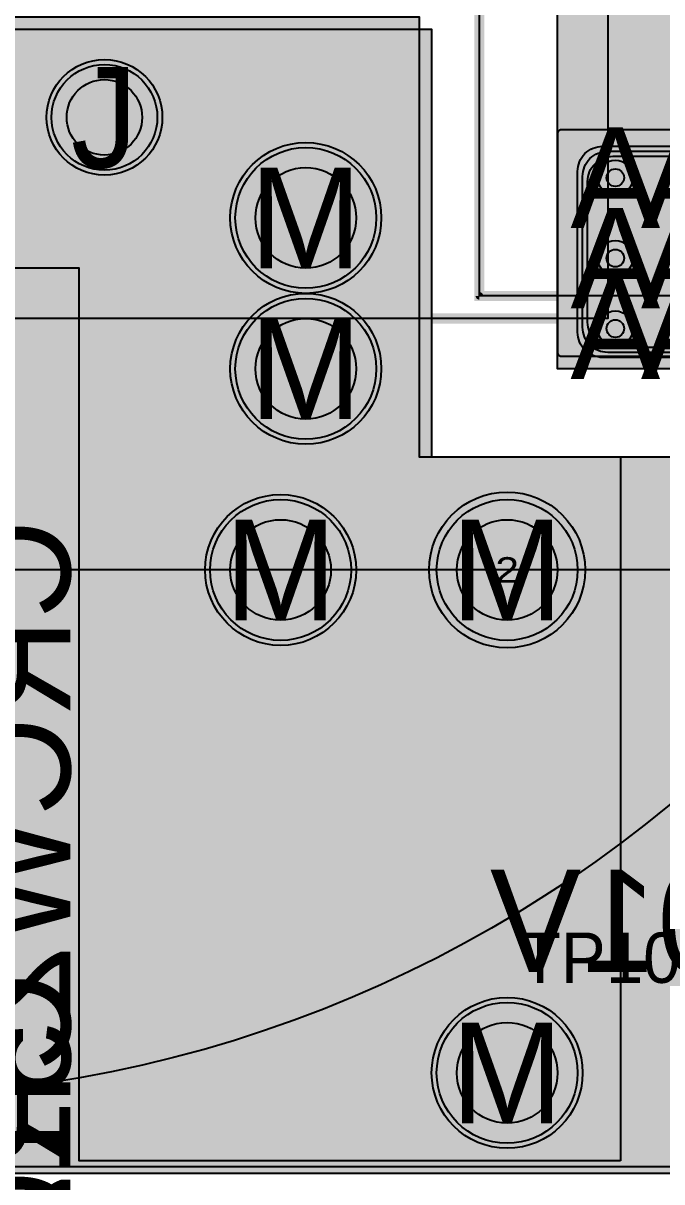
# Model space of a CAD drawing. Extents: x -23 to 289, y -67 to 135.
# Drawn here: x 53.14 to 65.82, y 0.33 to 23.37 of the extents above; entities that cross this region are included whole.
import ezdxf
from ezdxf.enums import TextEntityAlignment as Align

# ---------------------------------------------------------------- set-up
doc = ezdxf.new("R2010")
doc.units = 0
doc.header["$MEASUREMENT"] = 0
for name, color, linetype in [('ASSEMBLY_OUTLINES_BTM', 191, 'CONTINUOUS'), ('ASSEMBLY_OUTLINES_TOP', 102, 'CONTINUOUS'), ('ASSEMBLY_PART_NUMBERS_BTM', 191, 'CONTINUOUS'), ('DRILL_DRAWING', 21, 'CONTINUOUS'), ('GENERATED_SILKSCREEN_BTM', 255, 'CONTINUOUS'), ('GENERATED_SILKSCREEN_TOP', 140, 'CONTINUOUS'), ('MOUNTING_HOLE_PADS_LAYER14', 150, 'CONTINUOUS'), ('MOUNTING_HOLE_PADS_LAYER15', 230, 'CONTINUOUS'), ('MOUNTING_HOLES_LAYER_BOT17', 42, 'CONTINUOUS'), ('MOUNTING_HOLES_LAYER_TOP', 42, 'CONTINUOUS'), ('PART_HOLES_LAYER_BOTTOM', 30, 'CONTINUOUS'), ('PART_HOLES_LAYER_TOP', 30, 'CONTINUOUS'), ('PART_PADS_LAYER_BOTTOM', 230, 'CONTINUOUS'), ('PART_PADS_LAYER_TOP', 150, 'CONTINUOUS'), ('PART_PADS_SMD_BTM', 230, 'CONTINUOUS'), ('PIN_NUMBERS_BTM', 8, 'CONTINUOUS'), ('PIN_NUMBERS_TOP', 8, 'CONTINUOUS'), ('PLACEMENT_OUTLINES_BTM', 222, 'CONTINUOUS'), ('PLACEMENT_OUTLINES_TOP', 130, 'CONTINUOUS'), ('PLANE_DATA_LAYER_BOTTOM', 230, 'CONTINUOUS'), ('PLANE_DATA_LAYER_TOP', 150, 'CONTINUOUS'), ('PLANE_SHAPES_LAYER_BOTTOM', 230, 'CONTINUOUS'), ('PLANE_SHAPES_LAYER_TOP', 150, 'CONTINUOUS'), ('ROUTE_BORDER', 151, 'CONTINUOUS'), ('SILKSCREEN_OUTLINES_BTM', 211, 'CONTINUOUS'), ('SILKSCREEN_OUTLINES_TOP', 150, 'CONTINUOUS'), ('SILKSCREEN_REF_DES_TOP', 150, 'CONTINUOUS'), ('SOLDERMASK_PADS_BTM', 12, 'CONTINUOUS'), ('SOLDERMASK_PADS_TOP', 180, 'CONTINUOUS'), ('SOLDERPASTE_PADS_BTM', 12, 'CONTINUOUS'), ('TRACES_LAYER_BOTTOM', 230, 'CONTINUOUS'), ('VIA_HOLES_LAYER_BOTTOM', 30, 'CONTINUOUS'), ('VIA_HOLES_LAYER_TOP', 30, 'CONTINUOUS'), ('VIA_PADS_LAYER_BOTTOM', 230, 'CONTINUOUS'), ('VIA_PADS_LAYER_TOP', 150, 'CONTINUOUS')]:
    doc.layers.add(name, color=color, linetype=linetype)
doc.styles.add('COURIER_NEW', font='COUR.TTF')
doc.styles.add('VERIBEST_GERBER_0', font='txt')

msp = doc.modelspace()

# ---------------------------------------------------------------- hatches: boundary and pattern name
at = {"layer": 'MOUNTING_HOLES_LAYER_BOT17'}
h = msp.add_hatch(color=256, dxfattribs=at)
edge = h.paths.add_edge_path()
edge.add_arc((54.75, 21.5), 0.75, 0, 360)
h = msp.add_hatch(color=256, dxfattribs=at)
edge = h.paths.add_edge_path()
edge.add_arc((58.75, 19.5), 1, 0, 360)
h = msp.add_hatch(color=256, dxfattribs=at)
edge = h.paths.add_edge_path()
edge.add_arc((58.75, 16.5), 1, 0, 360)
h = msp.add_hatch(color=256, dxfattribs=at)
edge = h.paths.add_edge_path()
edge.add_arc((58.25, 12.5), 1, 0, 360)
h = msp.add_hatch(color=256, dxfattribs=at)
edge = h.paths.add_edge_path()
edge.add_arc((62.75, 2.5), 1, 0, 360)
at = {"layer": 'MOUNTING_HOLES_LAYER_TOP'}
h = msp.add_hatch(color=256, dxfattribs=at)
edge = h.paths.add_edge_path()
edge.add_arc((54.75, 21.5), 0.75, 0, 360)
h = msp.add_hatch(color=256, dxfattribs=at)
edge = h.paths.add_edge_path()
edge.add_arc((58.75, 19.5), 1, 0, 360)
h = msp.add_hatch(color=256, dxfattribs=at)
edge = h.paths.add_edge_path()
edge.add_arc((58.75, 16.5), 1, 0, 360)
h = msp.add_hatch(color=256, dxfattribs=at)
edge = h.paths.add_edge_path()
edge.add_arc((58.25, 12.5), 1, 0, 360)
h = msp.add_hatch(color=256, dxfattribs=at)
edge = h.paths.add_edge_path()
edge.add_arc((62.75, 2.5), 1, 0, 360)
at = {"layer": 'PART_HOLES_LAYER_BOTTOM'}
h = msp.add_hatch(color=256, dxfattribs=at)
edge = h.paths.add_edge_path()
edge.add_arc((62.75, 12.5), 1, 0, 360)
at = {"layer": 'PART_HOLES_LAYER_TOP'}
h = msp.add_hatch(color=256, dxfattribs=at)
edge = h.paths.add_edge_path()
edge.add_arc((62.75, 12.5), 1, 0, 360)
at = {"layer": 'PLANE_DATA_LAYER_BOTTOM'}
h = msp.add_hatch(color=256, dxfattribs=at)
h.paths.add_polyline_path([(78.25, 28.6738), (78.249998, 17.28156), (78.249998, 17.281559, -0.1989099556853584), (78.22768, 17.227678), (77.522322, 16.52232, -0.1989133663344772), (77.46844, 16.500002), (77.099153, 16.500002, -0.8025930315415128), (77.066951, 16.645263, 0.2914785224946692), (77.5, 17.325), (77.5, 20.325, 0.414213562373095), (76.75, 21.075), (64.75, 21.075, 0.414213562373095), (64, 20.325), (64, 17.325, 0.2914798114800823), (64.433053, 16.645261, -0.8025930315415128), (64.400851, 16.5), (63.8262, 16.5, -0.414213562373095), (63.75, 16.5762), (63.75, 26.749992, 0.414213562373095), (63.749992, 26.75), (55.3262, 26.75, -0.414213562373095), (55.25, 26.8262), (55.25, 31.749992, 0.414213562373095), (55.249992, 31.75), (51.3262, 31.75, -0.414213562373095), (51.25, 31.8262), (51.25, 33.423765, -0.5495884529092114), (51.358609, 33.492729, 0.1102706804063818), (51.55, 33.45), (52.75, 33.45, 0.2003100561261503), (53.069904, 33.583518, -0.6768082719908303), (53.200262, 33.528526, 0.004596716296886), (53.2, 33.500028), (53.2, 33.5, 9.129769261470898), (53.345259, 34.155136, -0.8025640284482682), (53.2, 34.187343), (53.2, 37.1, 0.414213562373095), (52.75, 37.55), (51.55, 37.55, 0.1102706804063819), (51.358609, 37.507271, -0.5495884529092114), (51.25, 37.576235), (51.25, 39.004177, -0.3173928165043127), (51.300684, 39.075978, 0.3173929101342626), (51.6, 39.5), (51.6, 40.9, 0.3173929101342626), (51.300684, 41.324022, -0.3173928165043127), (51.25, 41.395823), (51.25, 41.4238, -0.414213562373095), (51.3262, 41.5), (53.999992, 41.5, 0.414213562373095), (54, 41.500008), (54, 56.933411, -0.4469576136571778), (54.084602, 57.009146, 0.2623533341572415), (55.43957, 57.586258, -0.4928320379335345), (55.56043, 57.586258, 0.7163993986891788), (58.25, 58.499999), (58.25, 58.500001, 0.7163993986891788), (55.56043, 59.413742, -0.4928320379335345), (55.43957, 59.413742, 0.4928325361211646), (53.06043, 59.413742, -0.4928320379335345), (52.93957, 59.413742, 0.5604170451620438), (50.395032, 59.143477, -0.7996942034349743), (50.25, 59.176166), (50.25, 60.4238, -0.414213562373095), (50.3262, 60.5), (57.21844, 60.499998, -0.1989133663344687), (57.272322, 60.47768), (58.72768, 59.022322, -0.198909955685367), (58.749998, 58.968441), (58.749998, 58.96844), (58.75, 54.750008, 0.414213562373095), (58.750008, 54.75), (62.4238, 54.75, -0.414213562373095), (62.5, 54.6738), (62.5, 54.449092, -0.3664378628703999), (62.436378, 54.373937, 0.8465480119146934), (62.436378, 50.626063, -0.3664378628703999), (62.5, 50.550908), (62.5, 44.449092, -0.3664378628703999), (62.436378, 44.373937, 0.8465480119146934), (62.436378, 40.626063, -0.3664378628703999), (62.5, 40.550908), (62.5, 40.0762, -0.414213562373095), (62.4238, 40), (61.000008, 40, 0.414213562373095), (61, 39.999992), (61, 28.750008, 0.414213562373095), (61.000008, 28.75), (78.1738, 28.75, -0.414213562373095)], flags=0)
h.paths.add_polyline_path([(56.35, 42.5, -0.9999999999999999), (60.15, 42.5, -0.9999999999999999)], flags=0)
h.paths.add_polyline_path([(59.987, 37.057838, 2.7018286674560716), (57.513, 37.057838, -0.4597262686416266), (57.513, 36.942162, 2.70182866745607), (59.987, 36.942162, -0.4597262686416268)], flags=0)
h = msp.add_hatch(color=256, dxfattribs=at)
h.paths.add_polyline_path([(65, 0.8262, -0.414213562373095), (64.9238, 0.75), (63.8006, 0.75, -0.7527650843229169), (63.76009, 0.89074, 3.4742051530843248), (61.73991, 0.89074, -0.7527650843229169), (61.6994, 0.75), (54.3262, 0.75, -0.414213562373095), (54.25, 0.8262), (54.25, 18.5), (51.5762, 18.5, -0.414213562373095), (51.5, 18.5762), (51.5, 18.6238, -0.414213562373095), (51.5762, 18.7), (52.75, 18.7, 0.414213562373095), (53.2, 19.15), (53.2, 20.812657, -0.8025640284482682), (53.345259, 20.844864, 4.51011873406487), (53.345259, 22.155136, -0.8025640284482682), (53.2, 22.187343), (53.2, 22.35, 0.414213562373095), (52.75, 22.8), (51.5762, 22.8, -0.414213562373095), (51.5, 22.8762), (51.5, 23.4238, -0.414213562373095), (51.5762, 23.5), (60.9238, 23.5, -0.414213562373095), (61, 23.4238), (61, 14.75), (64.9238, 14.75, -0.414213562373095), (65, 14.6738)], flags=0)
h.paths.add_polyline_path([(56.35, 12.5, -0.9999999999999999), (60.15, 12.5, -0.9999999999999999)], flags=0)
h.paths.add_polyline_path([(59.987, 18.057838, 2.7018286674560645), (57.513, 18.057838, -0.4597262686416451), (57.513, 17.942162, 2.7018286674560645), (59.987, 17.942162, -0.4597262686416451)], flags=0)
h.paths.add_polyline_path([(60.85, 12.5, -0.9999999999999999), (64.65, 12.5, -0.9999999999999999)], flags=0)
for points in [[(54.75, 21.5), (53.68361, 22.727737)], [(54.75, 21.5), (55.859211, 22.689192)], [(54.75, 21.5), (53.771555, 20.201088)], [(54.75, 21.5), (55.939192, 20.390789)], [(58.75, 19.5), (57.352616, 20.897384)], [(58.75, 19.5), (60.147384, 20.897384)], [(64.75, 20.325), (64.165788, 20.909212)], [(52.75, 19.908816), (53.2762, 19.908816)], [(58.75, 19.5), (57.188749, 18.288446)], [(58.75, 19.5), (60.311229, 18.288419)], [(58.75, 16.5), (57.188771, 17.711581)], [(58.75, 16.5), (60.311251, 17.711554)], [(64.75, 17.325), (64.165788, 16.740788)], [(58.75, 16.5), (57.352616, 15.102616)], [(58.75, 16.5), (60.147384, 15.102616)], [(58.25, 12.5), (57.03673, 14.059918)], [(62.75, 12.5), (61.352616, 13.897384)], [(62.75, 12.5), (64.147384, 13.897384)], [(58.25, 12.5), (59.809918, 13.71327)], [(58.25, 12.5), (56.690082, 11.28673)], [(58.25, 12.5), (59.46327, 10.940082)], [(62.75, 12.5), (61.352616, 11.102616)], [(62.75, 12.5), (64.147384, 11.102616)], [(62.75, 2.5), (61.352616, 3.897384)], [(62.75, 2.5), (64.147384, 3.897384)], [(62.75, 2.5), (61.179701, 1.300197)], [(62.75, 2.5), (64.320278, 1.30017)]]:
    msp.add_hatch(color=256, dxfattribs=at).paths.add_polyline_path(points, is_closed=False, flags=0)
at = {"layer": 'PLANE_DATA_LAYER_TOP'}
h = msp.add_hatch(color=256, dxfattribs=at)
h.paths.add_polyline_path([(70, 7.287401, -0.2284127343392126), (69.971271, 7.227795, 0.2284138651476177), (69.5, 6.250001), (69.5, 6.249999, 0.2284138651476178), (69.971271, 5.272205, -0.2284127343392126), (70, 5.212599), (70, 0.7112, -0.414213562373095), (69.9238, 0.635), (63.589977, 0.635, -0.8014810940491773), (63.557588, 0.780174, 4.482268136729678), (61.942412, 0.780174, -0.8014810940491773), (61.910023, 0.635), (52.3262, 0.635, -0.414213562373095), (52.25, 0.7112), (52.25, 4.999992, 0.414213562373095), (52.249992, 5), (30.5762, 5, -0.414213562373095), (30.5, 5.0762), (30.5, 10.999992, 0.414213562373095), (30.499992, 11), (17.750008, 11, 0.414213562373095), (17.75, 10.999992), (17.75, 7.924921, -0.5503665247059855), (17.641226, 7.856034, 0.3530343973598779), (15.81043, 7.413742, -0.4928320379335696), (15.68957, 7.413742, 0.4928325361211643), (13.31043, 7.413742, -0.4928320379335696), (13.18957, 7.413742, 0.2941350543383665), (11.66026, 7.961019, -0.4828313072042882), (11.566801, 8.035239), (11.566801, 8.03524, -0.1989099556853627), (11.589119, 8.089121), (12.477678, 8.97768, -0.1989133663344766), (12.53156, 8.999998), (12.999992, 9, 0.414213562373095), (13, 9.000008), (13, 27.249992, 0.414213562373095), (12.999992, 27.25), (10.855206, 27.25, -0.6711996299622623), (10.801776, 27.380529, 0.2010810572068504), (11.25, 28.45, 0.1680457102975164), (10.929485, 29.376722, -0.1680441423658298), (10.913203, 29.423799), (10.913203, 29.4238, -0.414213562373095), (10.989403, 29.5), (14.4238, 29.5, -0.414213562373095), (14.5, 29.4238), (14.5, 12.750008, 0.414213562373095), (14.500008, 12.75), (32.4238, 12.75, -0.414213562373095), (32.5, 12.6738), (32.5, 8.500008, 0.414213562373095), (32.500008, 8.5), (52.249992, 8.5, 0.414213562373095), (52.25, 8.500008), (52.25, 23.1738, -0.414213562373095), (52.3262, 23.25), (61.1738, 23.25, -0.414213562373095), (61.25, 23.1738), (61.25, 14.750008, 0.414213562373095), (61.250008, 14.75), (69.9238, 14.75, -0.414213562373095), (70, 14.6738)], flags=0)
h.paths.add_polyline_path([(53.2, 21.5, -0.9999999999999999), (56.3, 21.5, -0.9999999999999999)], flags=0)
h.paths.add_polyline_path([(56.35, 12.5, -0.9999999999999999), (60.15, 12.5, -0.9999999999999999)], flags=0)
h.paths.add_polyline_path([(59.987, 18.057838, 2.7018286674560645), (57.513, 18.057838, -0.4597262686416451), (57.513, 17.942162, 2.7018286674560645), (59.987, 17.942162, -0.4597262686416451)], flags=0)
h.paths.add_polyline_path([(60.85, 12.5, -0.9999999999999999), (64.65, 12.5, -0.9999999999999999)], flags=0)
h.paths.add_polyline_path([(66, 6.25, -0.9999999999999999), (68.5, 6.25, -0.9999999999999999)], flags=0)
h.paths.add_polyline_path([(66.25, 2.75, -0.9999999999999999), (69.75, 2.75, -0.9999999999999999)], flags=0)
for points in [[(54.75, 21.5), (53.564687, 22.613355)], [(54.75, 21.5), (55.935313, 22.613355)], [(54.75, 21.5), (53.600103, 20.350103)], [(54.75, 21.5), (55.899897, 20.350103)], [(58.75, 19.5), (57.352616, 20.897384)], [(58.75, 19.5), (60.147384, 20.897384)], [(58.75, 19.5), (57.188749, 18.288446)], [(58.75, 19.5), (60.311251, 18.288446)], [(58.75, 16.5), (57.188771, 17.711581)], [(58.75, 16.5), (60.311251, 17.711554)], [(58.75, 16.5), (57.352616, 15.102616)], [(58.75, 16.5), (60.147384, 15.102616)], [(58.25, 12.5), (57.03673, 14.059918)], [(62.75, 12.5), (61.352616, 13.897384)], [(62.75, 12.5), (64.147384, 13.897384)], [(58.25, 12.5), (59.809918, 13.71327)], [(58.25, 12.5), (56.690082, 11.28673)], [(58.25, 12.5), (59.46327, 10.940082)], [(62.75, 12.5), (61.352616, 11.102616)], [(62.75, 12.5), (64.147384, 11.102616)], [(62.75, 2.5), (61.352616, 3.897384)], [(62.75, 2.5), (64.147384, 3.897384)], [(62.75, 2.5), (61.227686, 1.239871)], [(62.75, 2.5), (64.272314, 1.239871)]]:
    msp.add_hatch(color=256, dxfattribs=at).paths.add_polyline_path(points, is_closed=False, flags=0)
msp.add_hatch(color=256, dxfattribs=at).paths.add_polyline_path([(77, 21.1738, 0.414213562373095), (76.9238, 21.25), (63.8262, 21.25, 0.414213562373095), (63.75, 21.1738), (63.75, 16.8262, 0.414213562373095), (63.8262, 16.75), (76.9238, 16.75, 0.414213562373095), (77, 16.8262)], flags=0)
at = {"layer": 'PLANE_SHAPES_LAYER_BOTTOM'}
for points in [[(78.25, 17.25), (77.5, 16.5), (63.75, 16.5), (63.75, 26.75), (78.25, 26.75)], [(65, 0.75), (54.25, 0.75), (54.25, 18.5), (51.5, 18.5), (51.5, 23.5), (61, 23.5), (61, 14.75), (65, 14.75)]]:
    msp.add_hatch(color=256, dxfattribs=at).paths.add_polyline_path(points, flags=0)
at = {"layer": 'PLANE_SHAPES_LAYER_TOP'}
msp.add_hatch(color=256, dxfattribs=at).paths.add_polyline_path([(70, 0.5), (52.25, 0.5), (52.25, 23.25), (61.25, 23.25), (61.25, 14.75), (70, 14.75)], flags=0)
at = {"layer": 'VIA_HOLES_LAYER_BOTTOM'}
h = msp.add_hatch(color=256, dxfattribs=at)
edge = h.paths.add_edge_path()
edge.add_arc((64.9, 20.3), 0.175, 0, 360)
h = msp.add_hatch(color=256, dxfattribs=at)
edge = h.paths.add_edge_path()
edge.add_arc((64.9, 18.7), 0.175, 0, 360)
h = msp.add_hatch(color=256, dxfattribs=at)
edge = h.paths.add_edge_path()
edge.add_arc((64.9, 17.3), 0.175, 0, 360)
at = {"layer": 'VIA_HOLES_LAYER_TOP'}
h = msp.add_hatch(color=256, dxfattribs=at)
edge = h.paths.add_edge_path()
edge.add_arc((64.9, 20.3), 0.175, 0, 360)
h = msp.add_hatch(color=256, dxfattribs=at)
edge = h.paths.add_edge_path()
edge.add_arc((64.9, 18.7), 0.175, 0, 360)
h = msp.add_hatch(color=256, dxfattribs=at)
edge = h.paths.add_edge_path()
edge.add_arc((64.9, 17.3), 0.175, 0, 360)

# ---------------------------------------------------------------- linework, layer by layer
at = {"layer": 'ASSEMBLY_OUTLINES_BTM', "const_width": 0.2}
msp.add_lwpolyline([(62.2, 17.95), (62.2, 35.05), (79.3, 35.05), (79.3, 17.95)], close=True, dxfattribs=at)
at = {"layer": 'ASSEMBLY_OUTLINES_TOP', "const_width": 0.2}
msp.add_lwpolyline([(24.25, 27.5, -1), (75.25, 27.5, -1)], format="xyb", close=True, dxfattribs=at)
for points in [[(27.75, 12.5), (27.75, 42.5), (71.75, 42.5), (71.75, 12.5)], [(34.75, 17.5), (34.75, 37.5), (64.75, 37.5), (64.75, 17.5)]]:
    msp.add_lwpolyline(points, close=True, dxfattribs=at)
at = {"layer": 'GENERATED_SILKSCREEN_BTM', "const_width": 0.15}
msp.add_lwpolyline([(64.175, 35.049995), (62.200005, 35.049995), (62.200005, 17.950005), (64.175, 17.950005), (64.175, 17.949995), (62.2, 17.949995, -0.4142135624), (62.199995, 17.95), (62.199995, 35.05, -0.4142135624), (62.2, 35.050005), (64.175, 35.050005), (64.175, 35.049995)], format="xyb", dxfattribs=at)
at = {"layer": 'GENERATED_SILKSCREEN_TOP', "const_width": 0.15}
for points in [[(29.128419, 12.499995, 0.5091748375), (70.371581, 12.499995), (64.225, 12.499995), (64.225, 12.5), (64.225, 12.500005), (70.371588, 12.500005, 0.0246930639), (71.749995, 14.606204), (71.749995, 40.393796, 0.0246930639), (70.371588, 42.499995), (64.225, 42.499995), (64.225, 42.5), (64.225, 42.500005), (70.371581, 42.500005, 0.5091748375), (29.128419, 42.500005)], [(74.21722, 34.683688, 5.7934e-06), (74.217211, 34.683684, 0.0612119691), (71.750005, 40.393779), (71.750005, 14.606221, 0.057787519), (74.116882, 19.983031, 6.253e-06), (74.11689, 19.983024, -0.0577876368), (71.750005, 14.606202), (71.750005, 12.5, -0.4142135624), (71.75, 12.499995), (70.371593, 12.499995, -0.5091750118), (29.128407, 12.499995)], [(64.750005, 20.697651, 6.3355e-06), (64.749995, 20.697647), (64.749995, 30.802353, 6.3355e-06), (64.750005, 30.802349), (64.750005, 20.697651)], [(64.750005, 19.097651, 6.3355e-06), (64.749995, 19.097647), (64.749995, 19.902353, 6.3355e-06), (64.750005, 19.902349), (64.750005, 19.097651)], [(64.750005, 17.697651, 6.3355e-06), (64.749995, 17.697647), (64.749995, 18.302353, 6.3355e-06), (64.750005, 18.302349), (64.750005, 17.697651)], [(57.665742, 17.500005, 2.2803e-06), (57.665733, 17.499995), (41.834267, 17.499995, 2.2803e-06), (41.834258, 17.500005), (57.665742, 17.500005)], [(64.525003, 17.500005, 6.8599e-06), (64.524997, 17.499995), (59.834267, 17.499995, 2.2803e-06), (59.834258, 17.500005), (64.525003, 17.500005)], [(56.775, 12.500055, 9.322e-06), (56.775, 12.5, 9.322e-06), (56.775, 12.499945), (56.775, 12.499995), (42.725, 12.499995), (42.725, 12.5), (42.725, 12.500005), (56.775, 12.500005), (56.775, 12.500055)], [(61.275, 12.500055, 9.322e-06), (61.275, 12.5, 9.322e-06), (61.275, 12.499945), (61.275, 12.499995), (59.725, 12.499995), (59.725, 12.5), (59.725, 12.500005), (61.275, 12.500005), (61.275, 12.500055)]]:
    msp.add_lwpolyline(points, format="xyb", dxfattribs=at)
for points in [[(63.4715, 4.293), (63.4725, 4.286), (63.4775, 4.28), (63.4845, 4.277), (63.4915, 4.276), (63.4985, 4.277), (63.5045, 4.28), (63.5095, 4.286), (63.5115, 4.293), (63.5115, 5.232), (63.8285, 5.232), (63.8355, 5.234), (63.8415, 5.238), (63.8445, 5.245), (63.8455, 5.252), (63.8445, 5.26), (63.8415, 5.267), (63.8355, 5.272), (63.8285, 5.273), (63.1535, 5.273), (63.1465, 5.272), (63.1415, 5.267), (63.1375, 5.26), (63.1365, 5.252), (63.1375, 5.245), (63.1415, 5.238), (63.1465, 5.234), (63.1535, 5.232), (63.4715, 5.232), (63.4715, 4.293)], [(64.7875, 4.893), (64.7905, 4.895), (64.7915, 4.9), (64.7945, 4.905), (64.7945, 4.91), (64.7945, 5.116), (64.7945, 5.121), (64.7915, 5.124), (64.7915, 5.127), (64.7905, 5.128), (64.7895, 5.129), (64.7875, 5.131), (64.6175, 5.269), (64.6125, 5.271), (64.6085, 5.272), (64.6045, 5.273), (64.1005, 5.273), (64.0915, 5.271), (64.0855, 5.266), (64.0805, 5.26), (64.0785, 5.253), (64.0785, 4.293), (64.0805, 4.285), (64.0855, 4.28), (64.0915, 4.277), (64.0985, 4.276), (64.1065, 4.277), (64.1135, 4.28), (64.1185, 4.285), (64.1205, 4.293), (64.1205, 4.753), (64.6045, 4.753), (64.6115, 4.754), (64.6145, 4.755), (64.6155, 4.755), (64.6175, 4.756), (64.7875, 4.893)], [(64.1205, 5.232), (64.5985, 5.232), (64.7545, 5.106), (64.7545, 4.92), (64.5985, 4.793), (64.1205, 4.793), (64.1205, 5.232)], [(65.1685, 4.314), (65.1605, 4.312), (65.1565, 4.308), (65.1535, 4.301), (65.1525, 4.293), (65.1535, 4.286), (65.1565, 4.279), (65.1605, 4.274), (65.1685, 4.273), (65.5585, 4.273), (65.5655, 4.274), (65.5715, 4.279), (65.5745, 4.286), (65.5755, 4.293), (65.5745, 4.301), (65.5715, 4.308), (65.5655, 4.312), (65.5585, 4.314), (65.3825, 4.314), (65.3825, 5.253), (65.3815, 5.26), (65.3785, 5.265), (65.3735, 5.268), (65.3665, 5.269), (65.3615, 5.27), (65.3565, 5.27), (65.3525, 5.268), (65.3485, 5.264), (65.1535, 4.99), (65.1505, 4.983), (65.1505, 4.976), (65.1535, 4.97), (65.1585, 4.965), (65.1645, 4.961), (65.1715, 4.959), (65.1755, 4.959), (65.1785, 4.96), (65.1835, 4.966), (65.3435, 5.19), (65.3435, 4.314), (65.1685, 4.314)]]:
    msp.add_lwpolyline(points, dxfattribs=at)
at = {"layer": 'MOUNTING_HOLE_PADS_LAYER14'}
for centre, radius in [((54.75, 21.5), 1.05), ((58.75, 19.5), 1.4), ((58.75, 16.5), 1.4), ((58.25, 12.5), 1.4), ((62.75, 2.5), 1.4)]:
    msp.add_circle(centre, radius, dxfattribs=at)
at = {"layer": 'MOUNTING_HOLE_PADS_LAYER15'}
for centre, radius in [((54.75, 21.5), 1.05), ((58.75, 19.5), 1.4), ((58.75, 16.5), 1.4), ((58.25, 12.5), 1.4), ((62.75, 2.5), 1.4)]:
    msp.add_circle(centre, radius, dxfattribs=at)
at = {"layer": 'MOUNTING_HOLES_LAYER_BOT17'}
for centre, radius in [((54.75, 21.5), 0.75), ((58.75, 19.5), 1), ((58.75, 16.5), 1), ((58.25, 12.5), 1), ((62.75, 2.5), 1)]:
    msp.add_circle(centre, radius, dxfattribs=at)
at = {"layer": 'MOUNTING_HOLES_LAYER_TOP'}
for centre, radius in [((54.75, 21.5), 0.75), ((58.75, 19.5), 1), ((58.75, 16.5), 1), ((58.25, 12.5), 1), ((62.75, 2.5), 1)]:
    msp.add_circle(centre, radius, dxfattribs=at)
at = {"layer": 'PART_HOLES_LAYER_BOTTOM'}
msp.add_circle((62.75, 12.5), 1, dxfattribs=at)
at = {"layer": 'PART_HOLES_LAYER_TOP'}
msp.add_circle((62.75, 12.5), 1, dxfattribs=at)
at = {"layer": 'PART_PADS_LAYER_BOTTOM'}
msp.add_circle((62.75, 12.5), 1.4, dxfattribs=at)
at = {"layer": 'PART_PADS_LAYER_TOP'}
msp.add_circle((62.75, 12.5), 1.4, dxfattribs=at)
at = {"layer": 'PART_PADS_SMD_BTM'}
msp.add_lwpolyline([(77.25, 17.325, -0.4142135624), (76.75, 16.825), (64.75, 16.825, -0.4142135624), (64.25, 17.325), (64.25, 20.325, -0.4142135624), (64.75, 20.825), (76.75, 20.825, -0.4142135624), (77.25, 20.325)], format="xyb", close=True, dxfattribs=at)
at = {"layer": 'PLACEMENT_OUTLINES_BTM'}
msp.add_lwpolyline([(62.2, 17.95), (62.2, 35.05), (79.3, 35.05), (79.3, 17.95)], close=True, dxfattribs=at)
at = {"layer": 'PLACEMENT_OUTLINES_TOP'}
msp.add_circle((49.75, 27.5), 25.5, dxfattribs=at)
at = {"layer": 'PLANE_DATA_LAYER_BOTTOM'}
for points, const_width in [([(54.75, 21.5), (53.68361, 22.727737)], 0.75), ([(54.75, 21.5), (55.859211, 22.689192)], 0.75), ([(54.75, 21.5), (53.771555, 20.201088)], 0.75), ([(54.75, 21.5), (55.939192, 20.390789)], 0.75), ([(58.75, 19.5), (57.352616, 20.897384)], 0.75), ([(58.75, 19.5), (60.147384, 20.897384)], 0.75), ([(64.75, 20.325), (64.165788, 20.909212)], 0.25), ([(52.75, 19.908816), (53.2762, 19.908816)], 0.25), ([(58.75, 19.5), (57.188749, 18.288446)], 0.75), ([(58.75, 19.5), (60.311229, 18.288419)], 0.75), ([(58.75, 16.5), (57.188771, 17.711581)], 0.75), ([(58.75, 16.5), (60.311251, 17.711554)], 0.75), ([(64.75, 17.325), (64.165788, 16.740788)], 0.25), ([(58.75, 16.5), (57.352616, 15.102616)], 0.75), ([(58.75, 16.5), (60.147384, 15.102616)], 0.75), ([(58.25, 12.5), (57.03673, 14.059918)], 0.75), ([(58.25, 12.5), (59.809918, 13.71327)], 0.75), ([(62.75, 12.5), (61.352616, 13.897384)], 0.75), ([(62.75, 12.5), (64.147384, 13.897384)], 0.75), ([(58.25, 12.5), (56.690082, 11.28673)], 0.75), ([(58.25, 12.5), (59.46327, 10.940082)], 0.75), ([(62.75, 12.5), (61.352616, 11.102616)], 0.75), ([(62.75, 12.5), (64.147384, 11.102616)], 0.75), ([(62.75, 2.5), (61.352616, 3.897384)], 0.75), ([(62.75, 2.5), (64.147384, 3.897384)], 0.75), ([(62.75, 2.5), (61.179701, 1.300197)], 0.75), ([(62.75, 2.5), (64.320278, 1.30017)], 0.75)]:
    msp.add_lwpolyline(points, dxfattribs=dict(at, const_width=const_width))
at = {"layer": 'PLANE_DATA_LAYER_TOP', "const_width": 0.75}
for points in [[(54.75, 21.5), (53.564687, 22.613355)], [(54.75, 21.5), (55.935313, 22.613355)], [(54.75, 21.5), (53.600103, 20.350103)], [(54.75, 21.5), (55.899897, 20.350103)], [(58.75, 19.5), (57.352616, 20.897384)], [(58.75, 19.5), (60.147384, 20.897384)], [(58.75, 19.5), (57.188749, 18.288446)], [(58.75, 19.5), (60.311251, 18.288446)], [(58.75, 16.5), (57.188771, 17.711581)], [(58.75, 16.5), (60.311251, 17.711554)], [(58.75, 16.5), (57.352616, 15.102616)], [(58.75, 16.5), (60.147384, 15.102616)], [(58.25, 12.5), (57.03673, 14.059918)], [(58.25, 12.5), (59.809918, 13.71327)], [(62.75, 12.5), (61.352616, 13.897384)], [(62.75, 12.5), (64.147384, 13.897384)], [(58.25, 12.5), (56.690082, 11.28673)], [(58.25, 12.5), (59.46327, 10.940082)], [(62.75, 12.5), (61.352616, 11.102616)], [(62.75, 12.5), (64.147384, 11.102616)], [(62.75, 2.5), (61.352616, 3.897384)], [(62.75, 2.5), (64.147384, 3.897384)], [(62.75, 2.5), (61.227686, 1.239871)], [(62.75, 2.5), (64.272314, 1.239871)]]:
    msp.add_lwpolyline(points, dxfattribs=at)
at = {"layer": 'PLANE_DATA_LAYER_TOP'}
msp.add_lwpolyline([(77, 21.1738, 0.4142135624), (76.9238, 21.25), (63.8262, 21.25, 0.4142135624), (63.75, 21.1738), (63.75, 16.8262, 0.4142135624), (63.8262, 16.75), (76.9238, 16.75, 0.4142135624), (77, 16.8262)], format="xyb", close=True, dxfattribs=at)
at = {"layer": 'PLANE_SHAPES_LAYER_BOTTOM'}
for points in [[(78.25, 17.25), (77.5, 16.5), (63.75, 16.5), (63.75, 26.75), (78.25, 26.75)], [(65, 0.75), (54.25, 0.75), (54.25, 18.5), (51.5, 18.5), (51.5, 23.5), (61, 23.5), (61, 14.75), (65, 14.75)]]:
    msp.add_lwpolyline(points, close=True, dxfattribs=at)
at = {"layer": 'PLANE_SHAPES_LAYER_TOP'}
msp.add_lwpolyline([(70, 0.5), (52.25, 0.5), (52.25, 23.25), (61.25, 23.25), (61.25, 14.75), (70, 14.75)], close=True, dxfattribs=at)
msp.add_solid([(63.75, 16.75), (77, 16.75), (63.75, 21.25), (77, 21.25)], dxfattribs=at)
at = {"layer": 'ROUTE_BORDER'}
msp.add_lwpolyline([(0.635, 2.135), (0.635, 133, -0.4142135624), (2.135, 134.5), (278, 134.5, -0.4142135624), (279.5, 133), (279.5, 2.135, -0.4142135624), (278, 0.635), (2.135, 0.635, -0.4142135624)], format="xyb", close=True, dxfattribs=at)
at = {"layer": 'SILKSCREEN_OUTLINES_BTM'}
msp.add_lwpolyline([(62.2, 17.95), (62.2, 35.05), (79.3, 35.05), (79.3, 17.95)], close=True, dxfattribs=at)
at = {"layer": 'SILKSCREEN_OUTLINES_TOP'}
for points in [[(27.75, 12.5), (27.75, 42.5), (71.75, 42.5), (71.75, 12.5)], [(34.75, 17.5), (34.75, 37.5), (64.75, 37.5), (64.75, 17.5)]]:
    msp.add_lwpolyline(points, close=True, dxfattribs=at)
msp.add_circle((49.75, 27.5), 25.5, dxfattribs=at)
at = {"layer": 'SOLDERMASK_PADS_BTM'}
msp.add_lwpolyline([(77.35, 17.225, -0.4142135624), (76.85, 16.725), (64.65, 16.725, -0.4142135624), (64.15, 17.225), (64.15, 20.425, -0.4142135624), (64.65, 20.925), (76.85, 20.925, -0.4142135624), (77.35, 20.425)], format="xyb", close=True, dxfattribs=at)
for centre, radius in [((54.75, 21.5), 1.15), ((58.75, 19.5), 1.5), ((58.75, 16.5), 1.5), ((58.25, 12.5), 1.5), ((62.75, 12.5), 1.55), ((62.75, 2.5), 1.5)]:
    msp.add_circle(centre, radius, dxfattribs=at)
at = {"layer": 'SOLDERMASK_PADS_TOP'}
for centre, radius in [((54.75, 21.5), 1.15), ((58.75, 19.5), 1.5), ((58.75, 16.5), 1.5), ((58.25, 12.5), 1.5), ((62.75, 12.5), 1.55), ((62.75, 2.5), 1.5)]:
    msp.add_circle(centre, radius, dxfattribs=at)
at = {"layer": 'SOLDERPASTE_PADS_BTM'}
msp.add_lwpolyline([(77.15, 17.425, -0.4142135624), (76.65, 16.925), (64.85, 16.925, -0.4142135624), (64.35, 17.425), (64.35, 20.225, -0.4142135624), (64.85, 20.725), (76.65, 20.725, -0.4142135624), (77.15, 20.225)], format="xyb", close=True, dxfattribs=at)
at = {"layer": 'TRACES_LAYER_BOTTOM', "const_width": 0.25}
for points in [[(66.3, 18.9), (64.9, 20.3)], [(64.9, 18.7), (66.25, 18.7), (66.3, 18.75)], [(64.9, 17.3), (64.9, 18.7)]]:
    msp.add_lwpolyline(points, dxfattribs=at)
at = {"layer": 'VIA_HOLES_LAYER_BOTTOM'}
for centre in [(64.9, 20.3), (64.9, 18.7), (64.9, 17.3)]:
    msp.add_circle(centre, 0.175, dxfattribs=at)
at = {"layer": 'VIA_HOLES_LAYER_TOP'}
for centre in [(64.9, 20.3), (64.9, 18.7), (64.9, 17.3)]:
    msp.add_circle(centre, 0.175, dxfattribs=at)
at = {"layer": 'VIA_PADS_LAYER_BOTTOM'}
for centre in [(64.9, 20.3), (64.9, 18.7), (64.9, 17.3)]:
    msp.add_circle(centre, 0.35, dxfattribs=at)
at = {"layer": 'VIA_PADS_LAYER_TOP'}
for centre in [(64.9, 20.3), (64.9, 18.7), (64.9, 17.3)]:
    msp.add_circle(centre, 0.35, dxfattribs=at)

# ---------------------------------------------------------------- texts
at = {"layer": 'ASSEMBLY_PART_NUMBERS_BTM', "style": 'VERIBEST_GERBER_0', "text_generation_flag": 2}
for p in [(52.04, 13.5), (52.04, 4.5)]:
    msp.add_text('CRCW251275K0JNEG', height=2.032, rotation=90, dxfattribs=at).set_placement(p, align=Align.TOP_LEFT)
msp.add_text('ERJ-8ENF6201V', height=2.032, dxfattribs=at).set_placement((83.25, 6.54), align=Align.TOP_LEFT)
at = {"layer": 'DRILL_DRAWING', "style": 'VERIBEST_GERBER_0'}
for s, p in [('J', (54.75, 21.5)), ('A', (64.9, 20.3)), ('A', (66.3, 20.3)), ('M', (58.75, 19.5)), ('A', (64.9, 18.7)), ('A', (66.3, 18.7)), ('A', (64.9, 17.3)), ('A', (66.3, 17.3)), ('M', (58.75, 16.5)), ('M', (58.25, 12.5)), ('M', (62.75, 12.5)), ('M', (62.75, 2.5))]:
    msp.add_text(s, height=2, dxfattribs=at).set_placement(p, align=Align.MIDDLE_CENTER)
at = {"layer": 'PIN_NUMBERS_BTM', "style": 'COURIER_NEW'}
msp.add_text('2', height=0.508, dxfattribs=at).set_placement((62.75, 12.5), align=Align.MIDDLE_CENTER)
at = {"layer": 'PIN_NUMBERS_TOP', "style": 'COURIER_NEW'}
msp.add_text('2', height=0.508, dxfattribs=at).set_placement((62.75, 12.5), align=Align.MIDDLE_CENTER)
at = {"layer": 'SILKSCREEN_REF_DES_TOP', "style": 'VERIBEST_GERBER_0'}
msp.add_text('TP10', height=1, dxfattribs=at).set_placement((63, 5.29), align=Align.TOP_LEFT)

doc.saveas('drawing.dxf')
